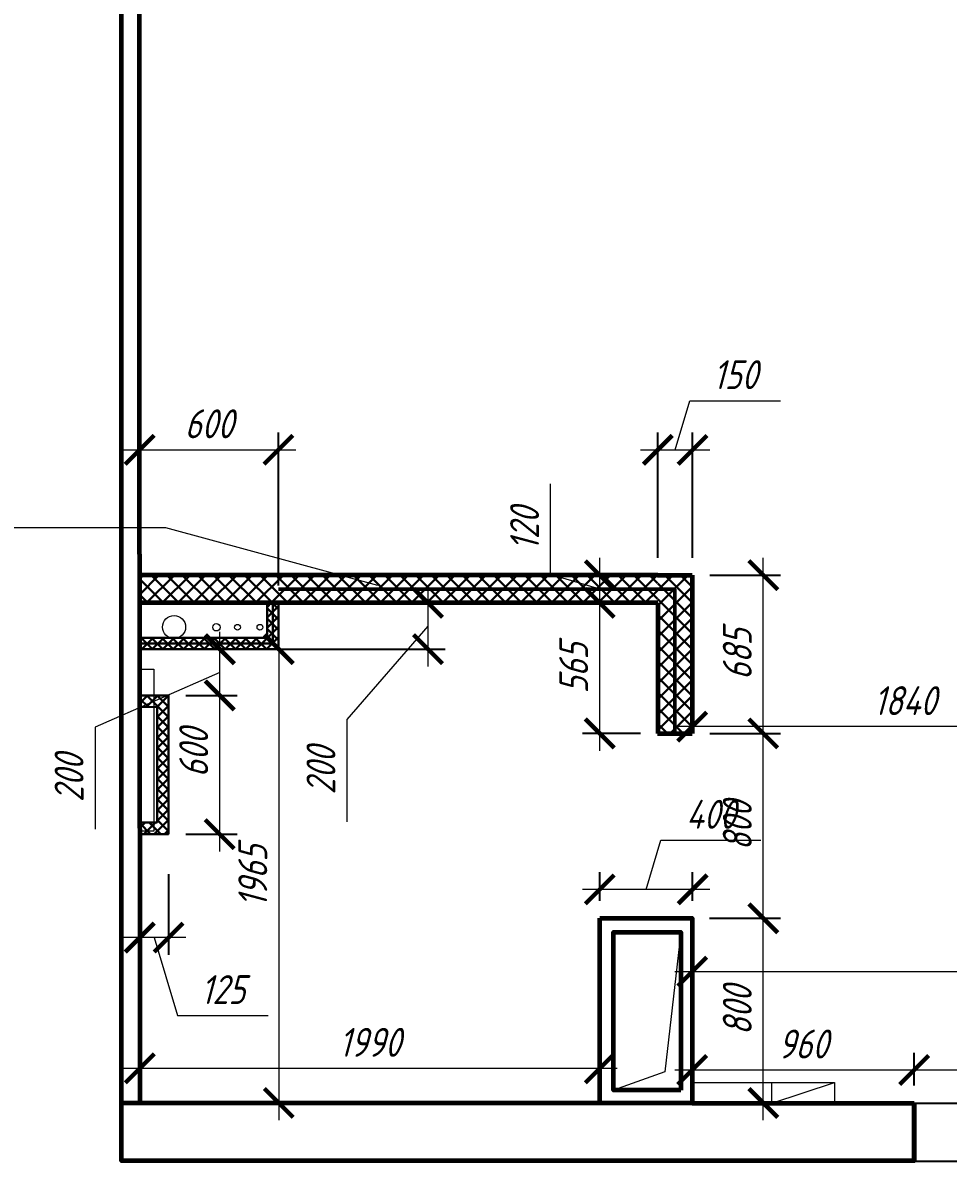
# Model space of a CAD drawing. Header units: millimetres. Extents: x 653176 to 972033, y 753746 to 925850.
# Drawn here: x 727154 to 731157, y 801419 to 806344 of the extents above; entities that cross this region are included whole.
import ezdxf

# ---------------------------------------------------------------- set-up
doc = ezdxf.new("R2010")
doc.units = ezdxf.units.MM
doc.header["$LTSCALE"] = 10
doc.linetypes.add('HIDDEN', pattern=[0.375, 0.25, -0.125])
doc.layers.get('0').update_dxf_attribs({"color": 65, "lineweight": 25})
doc.layers.add('AL2', color=240, linetype='Continuous', lineweight=30, transparency=0.5)
doc.layers.add('Mebel', color=7, linetype='Continuous')
doc.layers.add('Мебель', color=7, linetype='Continuous')
for name, color, linetype, lineweight in [('wall', 95, 'Continuous', 60), ('МЕБ', 255, 'Continuous', 20), ('проем', 252, 'Continuous', 13), ('размh150', 7, 'Continuous', 9)]:
    doc.layers.add(name, color=color, linetype=linetype, lineweight=lineweight)
doc.styles.add('ГОСТ тип А', font='gost_a.shx', dxfattribs={"oblique": 15, "height": 125})
doc.dimstyles.new('ГОСТ тип А', dxfattribs={"dimtxt": 125, "dimasz": 125, "dimexe": 75, "dimexo": 75, "dimgap": 50, "dimtad": 1, "dimdec": 0, "dimrnd": 5, "dimtxsty": 'ГОСТ тип А', "dimblk": 'ARCHTICK', "dimcen": 50, "dimdle": 75, "dimadec": 0, "dimazin": 0, "dimtfac": 1, "dimtdec": 0, "dimtmove": 1, "dimatfit": 2, "dimfxl": 1, "dimlwd": 9, "dimarcsym": 0})
pattern_1 = [(45, (47033.906, -36445.996), (-22.4506403, 22.4506403), []), (135, (47033.906, -36445.996), (-22.4506403, -22.4506403), [])]

# ---------------------------------------------------------------- blocks, each defined once
blk = doc.blocks.new('трубы')
at = {"layer": 'проем'}
for centre, radius in [((366230, 904100.9), 50), ((366396.3, 904093.9), 16), ((366526.1, 904093.9), 12.5), ((366664.3, 904093.9), 16), ((360852.3, 904012.3), 50)]:
    blk.add_circle(centre, radius, dxfattribs=at)
blk = doc.blocks.new('_ARCHTICK')
at = {"color": 0, "linetype": 'ByBlock', "ltscale": 50, "const_width": 0.15}
blk.add_lwpolyline([(-0.5, -0.5), (0.5, 0.5)], dxfattribs=at)
blk = doc.blocks.new('*D861')
at = {"layer": 'Defpoints', "color": 0, "lineweight": 90, "transparency": 16777216}
for p in [(731009.7, 801813.6), (731009.7, 801671), (731889.7, 801671)]:
    blk.add_point(p, dxfattribs=at)
at = {"layer": 'размh150', "color": 0, "lineweight": -2, "transparency": 16777216}
for p, q in [((731009.7, 801746), (731009.7, 801888.6)), ((731889.7, 801746), (731889.7, 801888.6))]:
    blk.add_line(p, q, dxfattribs=at)
at = {"layer": 'размh150', "color": 0, "lineweight": 9, "transparency": 16777216}
blk.add_line((731964.7, 801813.6), (730934.7, 801813.6), dxfattribs=at)
at = {"layer": 'размh150', "color": 0, "lineweight": 9, "transparency": 16777216, "xscale": 125, "yscale": 125, "zscale": 125, "rotation": 180}
blk.add_blockref('_ARCHTICK', (731009.7, 801813.6), dxfattribs=at)
at = {"layer": 'размh150', "color": 0, "lineweight": 9, "transparency": 16777216, "xscale": 125, "yscale": 125, "zscale": 125}
blk.add_blockref('_ARCHTICK', (731889.7, 801813.6), dxfattribs=at)
at = {"layer": 'размh150', "color": 0, "lineweight": 25, "transparency": 16777216, "insert": (731449.7, 801926.1), "char_height": 125, "attachment_point": 5, "style": 'ГОСТ тип А'}
blk.add_mtext('880', dxfattribs=at)
blk = doc.blocks.new('*D862')
at = {"layer": 'Defpoints', "color": 0, "lineweight": 90, "transparency": 16777216}
for p in [(730049.7, 801813.6), (730049.7, 801670), (731009.7, 801672)]:
    blk.add_point(p, dxfattribs=at)
at = {"layer": 'размh150', "color": 0, "lineweight": -2, "transparency": 16777216}
for p, q in [((730049.7, 801745), (730049.7, 801888.6)), ((731009.7, 801747), (731009.7, 801888.6))]:
    blk.add_line(p, q, dxfattribs=at)
at = {"layer": 'размh150', "color": 0, "lineweight": 9, "transparency": 16777216}
blk.add_line((731084.7, 801813.6), (729974.7, 801813.6), dxfattribs=at)
at = {"layer": 'размh150', "color": 0, "lineweight": 9, "transparency": 16777216, "xscale": 125, "yscale": 125, "zscale": 125, "rotation": 180}
blk.add_blockref('_ARCHTICK', (730049.7, 801813.6), dxfattribs=at)
at = {"layer": 'размh150', "color": 0, "lineweight": 9, "transparency": 16777216, "xscale": 125, "yscale": 125, "zscale": 125}
blk.add_blockref('_ARCHTICK', (731009.7, 801813.6), dxfattribs=at)
at = {"layer": 'размh150', "color": 0, "lineweight": 25, "transparency": 16777216, "insert": (730529.7, 801926.1), "char_height": 125, "attachment_point": 5, "style": 'ГОСТ тип А'}
blk.add_mtext('960', dxfattribs=at)
blk = doc.blocks.new('*D843')
at = {"layer": 'Defpoints', "color": 0, "lineweight": 90, "transparency": 16777216}
for p in [(732919.7, 802239.6), (730049.7, 801670), (732919.7, 801670)]:
    blk.add_point(p, dxfattribs=at)
at = {"layer": 'размh150', "color": 0, "lineweight": -2, "transparency": 16777216}
for p, q in [((730049.7, 801745), (730049.7, 802314.6)), ((732919.7, 801745), (732919.7, 802314.6))]:
    blk.add_line(p, q, dxfattribs=at)
at = {"layer": 'размh150', "color": 0, "lineweight": 9, "transparency": 16777216}
blk.add_line((729974.7, 802239.6), (732994.7, 802239.6), dxfattribs=at)
at = {"layer": 'размh150', "color": 0, "lineweight": 9, "transparency": 16777216, "xscale": 125, "yscale": 125, "zscale": 125, "rotation": 180}
blk.add_blockref('_ARCHTICK', (730049.7, 802239.6), dxfattribs=at)
at = {"layer": 'размh150', "color": 0, "lineweight": 9, "transparency": 16777216, "xscale": 125, "yscale": 125, "zscale": 125}
blk.add_blockref('_ARCHTICK', (732919.7, 802239.6), dxfattribs=at)
at = {"layer": 'размh150', "color": 0, "lineweight": 25, "transparency": 16777216, "insert": (731484.7, 802352.1), "char_height": 125, "attachment_point": 5, "style": 'ГОСТ тип А'}
blk.add_mtext('2870', dxfattribs=at)
blk = doc.blocks.new('*D865')
at = {"layer": 'Defpoints', "color": 0, "lineweight": 90, "transparency": 16777216}
for p in [(731889.7, 803520), (730049.4, 803299.1), (730049.4, 803270)]:
    blk.add_point(p, dxfattribs=at)
at = {"layer": 'размh150', "color": 0, "lineweight": -2, "transparency": 16777216}
for p, q in [((731889.7, 803445), (731889.7, 803224.1)), ((730049.4, 803345), (730049.4, 803374.1))]:
    blk.add_line(p, q, dxfattribs=at)
at = {"layer": 'размh150', "color": 0, "lineweight": 9, "transparency": 16777216}
blk.add_line((731964.7, 803299.1), (729974.4, 803299.1), dxfattribs=at)
at = {"layer": 'размh150', "color": 0, "lineweight": 9, "transparency": 16777216, "xscale": 125, "yscale": 125, "zscale": 125, "rotation": 180}
blk.add_blockref('_ARCHTICK', (730049.4, 803299.1), dxfattribs=at)
at = {"layer": 'размh150', "color": 0, "lineweight": 9, "transparency": 16777216, "xscale": 125, "yscale": 125, "zscale": 125}
blk.add_blockref('_ARCHTICK', (731889.7, 803299.1), dxfattribs=at)
at = {"layer": 'размh150', "color": 0, "lineweight": 25, "transparency": 16777216, "insert": (730969.6, 803411.6), "char_height": 125, "attachment_point": 5, "style": 'ГОСТ тип А'}
blk.add_mtext('1840', dxfattribs=at)
blk = doc.blocks.new('*D866')
at = {"layer": 'Defpoints', "color": 0, "lineweight": 90, "transparency": 16777216}
for p in [(730049.7, 802470), (730357.3, 802470), (730049.7, 801671)]:
    blk.add_point(p, dxfattribs=at)
at = {"layer": 'размh150', "color": 0, "lineweight": 9, "transparency": 16777216}
blk.add_line((730357.3, 801596), (730357.3, 802545), dxfattribs=at)
at = {"layer": 'размh150', "color": 0, "lineweight": -2, "transparency": 16777216}
for p, q in [((730124.7, 802470), (730432.3, 802470)), ((730124.7, 801671), (730432.3, 801671))]:
    blk.add_line(p, q, dxfattribs=at)
at = {"layer": 'размh150', "color": 0, "lineweight": 9, "transparency": 16777216, "xscale": 125, "yscale": 125, "zscale": 125}
for p, rotation in [((730357.3, 802470), 90), ((730357.3, 801671), 270)]:
    blk.add_blockref('_ARCHTICK', p, dxfattribs=dict(at, rotation=rotation))
at = {"layer": 'размh150', "color": 0, "lineweight": 25, "transparency": 16777216, "insert": (730244.8, 802070.5), "char_height": 125, "attachment_point": 5, "rotation": 90, "style": 'ГОСТ тип А'}
blk.add_mtext('800', dxfattribs=at)
blk = doc.blocks.new('*D844')
at = {"layer": 'Defpoints', "color": 0, "lineweight": 90, "transparency": 16777216}
for p in [(730050.4, 803270), (730357.3, 803270), (730050.7, 802470)]:
    blk.add_point(p, dxfattribs=at)
at = {"layer": 'размh150', "color": 0, "lineweight": 9, "transparency": 16777216}
blk.add_line((730357.3, 802395), (730357.3, 803345), dxfattribs=at)
at = {"layer": 'размh150', "color": 0, "lineweight": -2, "transparency": 16777216}
for p, q in [((730125.4, 803270), (730432.3, 803270)), ((730125.7, 802470), (730432.3, 802470))]:
    blk.add_line(p, q, dxfattribs=at)
at = {"layer": 'размh150', "color": 0, "lineweight": 9, "transparency": 16777216, "xscale": 125, "yscale": 125, "zscale": 125}
for p, rotation in [((730357.3, 803270), 90), ((730357.3, 802470), 270)]:
    blk.add_blockref('_ARCHTICK', p, dxfattribs=dict(at, rotation=rotation))
at = {"layer": 'размh150', "color": 0, "lineweight": 25, "transparency": 16777216, "insert": (730244.8, 802870), "char_height": 125, "attachment_point": 5, "rotation": 90, "style": 'ГОСТ тип А'}
blk.add_mtext('800', dxfattribs=at)
blk = doc.blocks.new('*D845')
at = {"layer": 'Defpoints', "color": 0, "lineweight": 90, "transparency": 16777216}
for p in [(730051.4, 803954.4), (730357.3, 803954.4), (730051.4, 803270)]:
    blk.add_point(p, dxfattribs=at)
at = {"layer": 'размh150', "color": 0, "lineweight": 9, "transparency": 16777216}
blk.add_line((730357.3, 803195), (730357.3, 804029.4), dxfattribs=at)
at = {"layer": 'размh150', "color": 0, "lineweight": -2, "transparency": 16777216}
for p, q in [((730126.4, 803954.4), (730432.3, 803954.4)), ((730126.4, 803270), (730432.3, 803270))]:
    blk.add_line(p, q, dxfattribs=at)
at = {"layer": 'размh150', "color": 0, "lineweight": 9, "transparency": 16777216, "xscale": 125, "yscale": 125, "zscale": 125}
for p, rotation in [((730357.3, 803954.4), 90), ((730357.3, 803270), 270)]:
    blk.add_blockref('_ARCHTICK', p, dxfattribs=dict(at, rotation=rotation))
at = {"layer": 'размh150', "color": 0, "lineweight": 25, "transparency": 16777216, "insert": (730244.8, 803612.2), "char_height": 125, "attachment_point": 5, "rotation": 90, "style": 'ГОСТ тип А'}
blk.add_mtext('685', dxfattribs=at)
blk = doc.blocks.new('*D867')
at = {"layer": 'Defpoints', "color": 0, "lineweight": 90, "transparency": 16777216}
for p in [(729649.7, 803834.4), (729901.1, 803834.4), (729901.1, 803269.9)]:
    blk.add_point(p, dxfattribs=at)
at = {"layer": 'размh150', "color": 0, "lineweight": 9, "transparency": 16777216}
blk.add_line((729649.7, 803194.9), (729649.7, 803909.4), dxfattribs=at)
at = {"layer": 'размh150', "color": 0, "lineweight": -2, "transparency": 16777216}
for p, q in [((729826.1, 803834.4), (729574.7, 803834.4)), ((729826.1, 803269.9), (729574.7, 803269.9))]:
    blk.add_line(p, q, dxfattribs=at)
at = {"layer": 'размh150', "color": 0, "lineweight": 9, "transparency": 16777216, "xscale": 125, "yscale": 125, "zscale": 125}
for p, rotation in [((729649.7, 803834.4), 90), ((729649.7, 803269.9), 270)]:
    blk.add_blockref('_ARCHTICK', p, dxfattribs=dict(at, rotation=rotation))
at = {"layer": 'размh150', "color": 0, "lineweight": 25, "transparency": 16777216, "insert": (729537.2, 803552.2), "char_height": 125, "attachment_point": 5, "rotation": 90, "style": 'ГОСТ тип А'}
blk.add_mtext('565', dxfattribs=at)
blk = doc.blocks.new('*D868')
at = {"layer": 'Defpoints', "color": 0, "lineweight": 90, "transparency": 16777216}
for p in [(729649.7, 803954.4), (729900.1, 803954.4), (729900.1, 803834.4)]:
    blk.add_point(p, dxfattribs=at)
at = {"layer": 'размh150', "color": 0, "lineweight": 9, "transparency": 16777216}
for p, q in [((729437.2, 803958.1), (729437.2, 804349.8)), ((729649.7, 803759.4), (729649.7, 804029.4)), ((729649.7, 803894.4), (729437.2, 803958.1))]:
    blk.add_line(p, q, dxfattribs=at)
at = {"layer": 'размh150', "color": 0, "lineweight": -2, "transparency": 16777216}
for p, q in [((729825.1, 803954.4), (729574.7, 803954.4)), ((729825.1, 803834.4), (729574.7, 803834.4))]:
    blk.add_line(p, q, dxfattribs=at)
at = {"layer": 'размh150', "color": 0, "lineweight": 9, "transparency": 16777216, "xscale": 125, "yscale": 125, "zscale": 125}
for p, rotation in [((729649.7, 803954.4), 90), ((729649.7, 803834.4), 270)]:
    blk.add_blockref('_ARCHTICK', p, dxfattribs=dict(at, rotation=rotation))
at = {"layer": 'размh150', "color": 0, "lineweight": 25, "transparency": 16777216, "insert": (729324.7, 804154), "char_height": 125, "attachment_point": 5, "rotation": 90, "style": 'ГОСТ тип А'}
blk.add_mtext('120', dxfattribs=at)
blk = doc.blocks.new('*D869')
at = {"layer": 'Defpoints', "color": 0, "lineweight": 90, "transparency": 16777216}
for p in [(729649.7, 802595.1), (729649.7, 802470), (730051.7, 802470)]:
    blk.add_point(p, dxfattribs=at)
at = {"layer": 'размh150', "color": 0, "lineweight": 9, "transparency": 16777216}
for p, q in [((729850.7, 802595.1), (729914.5, 802807.6)), ((729914.5, 802807.6), (730345.9, 802807.6)), ((730126.7, 802595.1), (729574.7, 802595.1))]:
    blk.add_line(p, q, dxfattribs=at)
at = {"layer": 'размh150', "color": 0, "lineweight": -2, "transparency": 16777216}
for p, q in [((729649.7, 802545), (729649.7, 802670.1)), ((730051.7, 802545), (730051.7, 802670.1))]:
    blk.add_line(p, q, dxfattribs=at)
at = {"layer": 'размh150', "color": 0, "lineweight": 9, "transparency": 16777216, "xscale": 125, "yscale": 125, "zscale": 125, "rotation": 180}
blk.add_blockref('_ARCHTICK', (729649.7, 802595.1), dxfattribs=at)
at = {"layer": 'размh150', "color": 0, "lineweight": 9, "transparency": 16777216, "xscale": 125, "yscale": 125, "zscale": 125}
blk.add_blockref('_ARCHTICK', (730051.7, 802595.1), dxfattribs=at)
at = {"layer": 'размh150', "color": 0, "lineweight": 25, "transparency": 16777216, "insert": (730130.2, 802920.1), "char_height": 125, "attachment_point": 5, "style": 'ГОСТ тип А'}
blk.add_mtext('400', dxfattribs=at)
blk = doc.blocks.new('*D870')
at = {"layer": 'Defpoints', "color": 0, "lineweight": 90, "transparency": 16777216}
for p in [(727660.7, 801820.8), (727660.7, 801820.8), (729649.7, 801821.6)]:
    blk.add_point(p, dxfattribs=at)
at = {"layer": 'размh150', "color": 0, "lineweight": 9, "transparency": 16777216}
blk.add_line((729724.7, 801820.8), (727585.7, 801820.8), dxfattribs=at)
at = {"layer": 'размh150', "color": 0, "lineweight": -2, "transparency": 16777216}
blk.add_line((729649.7, 801746.6), (729649.7, 801745.8), dxfattribs=at)
at = {"layer": 'размh150', "color": 0, "lineweight": 9, "transparency": 16777216, "xscale": 125, "yscale": 125, "zscale": 125, "rotation": 180}
blk.add_blockref('_ARCHTICK', (727660.7, 801820.8), dxfattribs=at)
at = {"layer": 'размh150', "color": 0, "lineweight": 9, "transparency": 16777216, "xscale": 125, "yscale": 125, "zscale": 125}
blk.add_blockref('_ARCHTICK', (729649.7, 801820.8), dxfattribs=at)
at = {"layer": 'размh150', "color": 0, "lineweight": 25, "transparency": 16777216, "insert": (728655.2, 801933.3), "char_height": 125, "attachment_point": 5, "style": 'ГОСТ тип А'}
blk.add_mtext('1990', dxfattribs=at)
blk = doc.blocks.new('*D871')
at = {"layer": 'Defpoints', "color": 0, "lineweight": 90, "transparency": 16777216}
for p in [(727659.7, 803634.4), (727660.7, 801671), (728261.5, 801671)]:
    blk.add_point(p, dxfattribs=at)
at = {"layer": 'размh150', "color": 0, "lineweight": 9, "transparency": 16777216}
blk.add_line((728261.5, 803709.4), (728261.5, 801596), dxfattribs=at)
at = {"layer": 'размh150', "color": 0, "lineweight": -2, "transparency": 16777216}
for p, q in [((727734.7, 803634.4), (728336.5, 803634.4)), ((727735.7, 801671), (728336.5, 801671))]:
    blk.add_line(p, q, dxfattribs=at)
at = {"layer": 'размh150', "color": 0, "lineweight": 9, "transparency": 16777216, "xscale": 125, "yscale": 125, "zscale": 125}
for p, rotation in [((728261.5, 803634.4), 90), ((728261.5, 801671), 270)]:
    blk.add_blockref('_ARCHTICK', p, dxfattribs=dict(at, rotation=rotation))
at = {"layer": 'размh150', "color": 0, "lineweight": 25, "transparency": 16777216, "insert": (728149, 802652.7), "char_height": 125, "attachment_point": 5, "rotation": 90, "style": 'ГОСТ тип А'}
blk.add_mtext('1965', dxfattribs=at)
blk = doc.blocks.new('*D846')
at = {"layer": 'Defpoints', "color": 0, "lineweight": 90, "transparency": 16777216}
for p in [(728259.9, 804496.8), (728259.9, 803834.1), (727659.7, 803634.4)]:
    blk.add_point(p, dxfattribs=at)
at = {"layer": 'размh150', "color": 0, "lineweight": -2, "transparency": 16777216}
for p, q in [((727659.7, 803709.4), (727659.7, 804571.8)), ((728259.9, 803909.1), (728259.9, 804571.8))]:
    blk.add_line(p, q, dxfattribs=at)
at = {"layer": 'размh150', "color": 0, "lineweight": 9, "transparency": 16777216}
blk.add_line((727584.7, 804496.8), (728334.9, 804496.8), dxfattribs=at)
at = {"layer": 'размh150', "color": 0, "lineweight": 9, "transparency": 16777216, "xscale": 125, "yscale": 125, "zscale": 125, "rotation": 180}
blk.add_blockref('_ARCHTICK', (727659.7, 804496.8), dxfattribs=at)
at = {"layer": 'размh150', "color": 0, "lineweight": 9, "transparency": 16777216, "xscale": 125, "yscale": 125, "zscale": 125}
blk.add_blockref('_ARCHTICK', (728259.9, 804496.8), dxfattribs=at)
at = {"layer": 'размh150', "color": 0, "lineweight": 25, "transparency": 16777216, "insert": (727959.8, 804609.3), "char_height": 125, "attachment_point": 5, "style": 'ГОСТ тип А'}
blk.add_mtext('600', dxfattribs=at)
blk = doc.blocks.new('*D885')
at = {"layer": 'Defpoints', "color": 0, "lineweight": 90, "transparency": 16777216}
for p in [(730051.4, 804496.8), (729901.1, 803954.3), (730051.4, 803954.4)]:
    blk.add_point(p, dxfattribs=at)
at = {"layer": 'размh150', "color": 0, "lineweight": 9, "transparency": 16777216}
for p, q in [((729976.3, 804496.8), (730040, 804709.3)), ((730040, 804709.3), (730431.7, 804709.3)), ((729826.1, 804496.8), (730126.4, 804496.8))]:
    blk.add_line(p, q, dxfattribs=at)
at = {"layer": 'размh150', "color": 0, "lineweight": -2, "transparency": 16777216}
for p, q in [((729901.1, 804029.3), (729901.1, 804571.8)), ((730051.4, 804029.4), (730051.4, 804571.8))]:
    blk.add_line(p, q, dxfattribs=at)
at = {"layer": 'размh150', "color": 0, "lineweight": 9, "transparency": 16777216, "xscale": 125, "yscale": 125, "zscale": 125, "rotation": 180}
blk.add_blockref('_ARCHTICK', (729901.1, 804496.8), dxfattribs=at)
at = {"layer": 'размh150', "color": 0, "lineweight": 9, "transparency": 16777216, "xscale": 125, "yscale": 125, "zscale": 125}
blk.add_blockref('_ARCHTICK', (730051.4, 804496.8), dxfattribs=at)
at = {"layer": 'размh150', "color": 0, "lineweight": 25, "transparency": 16777216, "insert": (730235.8, 804821.8), "char_height": 125, "attachment_point": 5, "style": 'ГОСТ тип А'}
blk.add_mtext('150', dxfattribs=at)
blk = doc.blocks.new('*D886')
at = {"layer": 'Defpoints', "color": 0, "lineweight": 90, "transparency": 16777216}
for p in [(728259.9, 803834.4), (728259.9, 803634.4), (728906.9, 803634.4)]:
    blk.add_point(p, dxfattribs=at)
at = {"layer": 'размh150', "color": 0, "lineweight": 9, "transparency": 16777216}
for p, q in [((728906.9, 803909.4), (728906.9, 803559.4)), ((728906.9, 803734.4), (728556.4, 803330.2)), ((728556.4, 803330.2), (728556.4, 802887.6))]:
    blk.add_line(p, q, dxfattribs=at)
at = {"layer": 'размh150', "color": 0, "lineweight": -2, "transparency": 16777216}
for p, q in [((728334.9, 803834.4), (728981.9, 803834.4)), ((728334.9, 803634.4), (728981.9, 803634.4))]:
    blk.add_line(p, q, dxfattribs=at)
at = {"layer": 'размh150', "color": 0, "lineweight": 9, "transparency": 16777216, "xscale": 125, "yscale": 125, "zscale": 125}
for p, rotation in [((728906.9, 803834.4), 90), ((728906.9, 803634.4), 270)]:
    blk.add_blockref('_ARCHTICK', p, dxfattribs=dict(at, rotation=rotation))
at = {"layer": 'размh150', "color": 0, "lineweight": 25, "transparency": 16777216, "insert": (728443.9, 803108.9), "char_height": 125, "attachment_point": 5, "rotation": 90, "style": 'ГОСТ тип А'}
blk.add_mtext('200', dxfattribs=at)
blk = doc.blocks.new('*D857')
at = {"layer": 'Defpoints', "color": 0, "lineweight": 90, "transparency": 16777216}
for p in [(727784.5, 803434), (728006, 803434), (727784.1, 802834.1)]:
    blk.add_point(p, dxfattribs=at)
at = {"layer": 'размh150', "color": 0, "lineweight": 9, "transparency": 16777216}
blk.add_line((728006, 802759.1), (728006, 803509), dxfattribs=at)
at = {"layer": 'размh150', "color": 0, "lineweight": -2, "transparency": 16777216}
for p, q in [((727859.5, 803434), (728081, 803434)), ((727859.1, 802834.1), (728081, 802834.1))]:
    blk.add_line(p, q, dxfattribs=at)
at = {"layer": 'размh150', "color": 0, "lineweight": 9, "transparency": 16777216, "xscale": 125, "yscale": 125, "zscale": 125}
for p, rotation in [((728006, 803434), 90), ((728006, 802834.1), 270)]:
    blk.add_blockref('_ARCHTICK', p, dxfattribs=dict(at, rotation=rotation))
at = {"layer": 'размh150', "color": 0, "lineweight": 25, "transparency": 16777216, "insert": (727893.5, 803185.1), "char_height": 125, "attachment_point": 5, "rotation": 90, "style": 'ГОСТ тип А'}
blk.add_mtext('600', dxfattribs=at)
blk = doc.blocks.new('*D858')
at = {"layer": 'Defpoints', "color": 0, "lineweight": 90, "transparency": 16777216}
for p in [(727660.3, 802736), (727785.1, 802736), (727660.3, 802386.6)]:
    blk.add_point(p, dxfattribs=at)
at = {"layer": 'размh150', "color": 0, "lineweight": -2, "transparency": 16777216}
for p, q in [((727660.3, 802661), (727660.3, 802311.6)), ((727785.1, 802661), (727785.1, 802311.6))]:
    blk.add_line(p, q, dxfattribs=at)
at = {"layer": 'размh150', "color": 0, "lineweight": 9, "transparency": 16777216}
for p, q in [((727860.1, 802386.6), (727585.3, 802386.6)), ((727722.7, 802386.6), (727823.9, 802049.1)), ((727823.9, 802049.1), (728216, 802049.1))]:
    blk.add_line(p, q, dxfattribs=at)
at = {"layer": 'размh150', "color": 0, "lineweight": 9, "transparency": 16777216, "xscale": 125, "yscale": 125, "zscale": 125, "rotation": 180}
blk.add_blockref('_ARCHTICK', (727660.3, 802386.6), dxfattribs=at)
at = {"layer": 'размh150', "color": 0, "lineweight": 9, "transparency": 16777216, "xscale": 125, "yscale": 125, "zscale": 125}
blk.add_blockref('_ARCHTICK', (727785.1, 802386.6), dxfattribs=at)
at = {"layer": 'размh150', "color": 0, "lineweight": 25, "transparency": 16777216, "insert": (728020, 802161.6), "char_height": 125, "attachment_point": 5, "style": 'ГОСТ тип А'}
blk.add_mtext('125', dxfattribs=at)
blk = doc.blocks.new('*D859')
at = {"layer": 'Defpoints', "color": 0, "lineweight": 90, "transparency": 16777216}
for p in [(727785.5, 803634.2), (728006.9, 803634.2), (727785.1, 803434)]:
    blk.add_point(p, dxfattribs=at)
at = {"layer": 'размh150', "color": 0, "lineweight": 9, "transparency": 16777216}
for p, q in [((728006.9, 803359), (728006.9, 803709.2)), ((728006.9, 803534.1), (727466.9, 803297.5)), ((727466.9, 803297.5), (727466.9, 802854.9))]:
    blk.add_line(p, q, dxfattribs=at)
at = {"layer": 'размh150', "color": 0, "lineweight": -2, "transparency": 16777216}
for p, q in [((727860.5, 803634.2), (728081.9, 803634.2)), ((727860.1, 803434), (728081.9, 803434))]:
    blk.add_line(p, q, dxfattribs=at)
at = {"layer": 'размh150', "color": 0, "lineweight": 9, "transparency": 16777216, "xscale": 125, "yscale": 125, "zscale": 125}
for p, rotation in [((728006.9, 803634.2), 90), ((728006.9, 803434), 270)]:
    blk.add_blockref('_ARCHTICK', p, dxfattribs=dict(at, rotation=rotation))
at = {"layer": 'размh150', "color": 0, "lineweight": 25, "transparency": 16777216, "insert": (727354.4, 803076.2), "char_height": 125, "attachment_point": 5, "rotation": 90, "style": 'ГОСТ тип А'}
blk.add_mtext('200', dxfattribs=at)

msp = doc.modelspace()

# ---------------------------------------------------------------- hatches: boundary and pattern name
at = {"layer": 'AL2'}
h = msp.add_hatch(dxfattribs=at)
h.set_pattern_fill('ANSI37', color=256, scale=15)
h.set_pattern_definition([(45, (47033.906, -36445.996), (-33.6759605, 33.6759605), []), (135, (47033.906, -36445.996), (-33.6759605, -33.6759605), [])])
h.paths.add_polyline_path([(729899.1, 803954.4), (727659.8, 803954.4), (727659.8, 803834.1), (729899.1, 803834.4)])
h.paths.add_polyline_path([(730049.7, 803864.4), (730049.8, 803954.4), (729901.1, 803954.4), (729901.1, 803269.9), (730049.4, 803270)])
h.paths.add_polyline_path([(734114.7, 803665), (732863.9, 803669.9), (731889.7, 803670), (731889.7, 803520), (732919.7, 803520), (733209.7, 803520), (734404.7, 803520), (734404.7, 803663), (734404.7, 805665), (734405, 805665), (734405, 805065), (734405, 804577.7), (734405, 804465), (734404.8, 803665)])
h = msp.add_hatch(dxfattribs=at)
h.set_pattern_fill('ANSI37', color=256, scale=10)
h.set_pattern_definition(pattern_1)
h.paths.add_polyline_path([(728210.9, 803834.4), (728259.9, 803834.1), (728259.9, 803634.4), (727659.9, 803634.1), (727659.9, 803683.4), (728210.9, 803683.4)])
h = msp.add_hatch(dxfattribs=at)
h.set_pattern_fill('ANSI37', color=256, scale=10)
h.set_pattern_definition(pattern_1)
h.paths.add_polyline_path([(727659.9, 803384.2), (727660.3, 803434.2), (727784.5, 803434), (727784.1, 802834.1), (727660.3, 802834.1), (727659.9, 802885), (727735.1, 802885), (727735.1, 803384.1)])

# ---------------------------------------------------------------- linework, layer by layer
msp.add_line((727659.8, 803954.4), (730049.8, 803954.4), dxfattribs=at)
at = {"layer": 'AL2', "linetype": 'HIDDEN', "lineweight": 50}
for p, q in [((728259.9, 803894.3), (729974.2, 803894.3)), ((729974.2, 803894.3), (729974.2, 803270))]:
    msp.add_line(p, q, dxfattribs=at)
at = {"layer": 'AL2'}
for points in [[(729901.1, 803834.4), (728259.9, 803834.4), (728259.9, 803634.4), (727659.7, 803634.4)], [(728259.9, 803834.4), (728259.9, 803634.4), (727659.9, 803634.4)], [(728235.9, 803834.4), (728235.9, 803658.4), (727659.9, 803658.4)]]:
    msp.add_lwpolyline(points, dxfattribs=at)
for points in [[(728210.9, 803834.4), (728259.9, 803834.1), (728259.9, 803634.4), (727659.9, 803634.1), (727659.9, 803683.4), (728210.9, 803683.4)], [(727659.9, 803384.2), (727660.3, 803434.2), (727784.5, 803434), (727784.1, 802834.1), (727660.3, 802834.1), (727659.9, 802885), (727735.1, 802885), (727735.1, 803384.1)]]:
    msp.add_lwpolyline(points, close=True, dxfattribs=at)
at = {"layer": 'Mebel', "linetype": 'ByBlock'}
for p in [(727659.7, 806344.3), (727659.8, 803984.4)]:
    msp.add_line(p, (727659.7, 804904.3), dxfattribs=at)
at = {"layer": 'wall'}
for p, q in [((727659.7, 804045), (727660.7, 801671)), ((729899.1, 803954.3), (730049.4, 803954.4)), ((730049.8, 803954.4), (730049.7, 803864.4)), ((729901.1, 803834.4), (729901.1, 803269.9)), ((730049.7, 803864.4), (730049.4, 803270)), ((729899.1, 803269.9), (730049.4, 803270)), ((727580.7, 801671), (729649.7, 801671)), ((730049.7, 801670), (731009.7, 801670)), ((731009.7, 801419), (731009.7, 801670))]:
    msp.add_line(p, q, dxfattribs=at)
for points in [[(731009.7, 801670), (731009.7, 801420), (727580.7, 801420), (727580.7, 809135)], [(727659.7, 804045), (727659.7, 807305), (727709.7, 807305), (727709.7, 807638.9), (727669.7, 807638.9), (727669.7, 808735), (728414.7, 808735)], [(729901.1, 803954.6), (727659.8, 803954.4)], [(729901.1, 803834.1), (727659.8, 803834.1)]]:
    msp.add_lwpolyline(points, dxfattribs=at)
for points in [[(729649.7, 802470), (730049.7, 802470), (730049.7, 801670), (729649.7, 801670)], [(730000.6, 801726.5), (729709.7, 801726.5), (729709.7, 802409.7), (730000.6, 802409.7)]]:
    msp.add_lwpolyline(points, close=True, dxfattribs=at)
at = {"layer": 'МЕБ'}
for p, q in [((730049.7, 801670), (730049.7, 801760)), ((730049.7, 801760), (730664.7, 801760)), ((730664.7, 801760), (730664.7, 801670))]:
    msp.add_line(p, q, dxfattribs=at)
for points in [[(728689.8, 803909.8), (727772.3, 804159.6), (725753.3, 804159.6)], [(730000.6, 802409.7), (729931.1, 801806), (729709.7, 801726.5)]]:
    msp.add_lwpolyline(points, dxfattribs=at)
at = {"layer": 'Мебель', "color": 7, "linetype": 'HIDDEN'}
for p, q in [((731009.7, 801670), (731889.7, 801671)), ((731009.7, 801419), (731889.7, 801420))]:
    msp.add_line(p, q, dxfattribs=at)
at = {"layer": 'проем'}
for points in [[(727720.3, 803548), (727720.3, 802847), (727660.1, 802847), (727660.1, 803548)], [(730664.7, 801670), (730394.7, 801670), (730394.7, 801760), (730664.7, 801760)]]:
    msp.add_lwpolyline(points, close=True, dxfattribs=at)
msp.add_lwpolyline([(730394.7, 801670), (730664.7, 801760)], dxfattribs=at)
for centre, radius in [((727991.8, 803729), 16), ((728082.9, 803729), 12.5), ((728180.1, 803729), 12.5)]:
    msp.add_circle(centre, radius, dxfattribs=at)

# ---------------------------------------------------------------- block references
at = {"layer": 'МЕБ'}
msp.add_blockref('трубы', (366956.1, -100282.4), dxfattribs=at)

# ---------------------------------------------------------------- dimensions: what is measured, and where the dimension line sits
at = {"layer": 'размh150', "lineweight": 25}
for base, p1, p2, picture, middle in [((730051.4, 804496.8), (729901.1, 803954.3), (730051.4, 803954.4), '*D885', (730090, 804821.8)), ((728259.9, 804496.8), (727659.7, 803634.4), (728259.9, 803834.1), '*D846', (727959.8, 804609.3)), ((730049.4, 803299.1), (731889.7, 803520), (730049.4, 803270), '*D865', (730969.6, 803411.6)), ((729649.7, 802595.1), (730051.7, 802470), (729649.7, 802470), '*D869', (729964.5, 802920.1)), ((727660.3, 802386.6), (727785.1, 802736), (727660.3, 802736), '*D858', (727873.9, 802161.6)), ((732919.7, 802239.6), (730049.7, 801670), (732919.7, 801670), '*D843', (731484.7, 802352.1)), ((727660.7, 801820.8), (729649.7, 801821.6), (727660.7, 801820.8), '*D870', (728655.2, 801933.3)), ((730049.7, 801813.6), (731009.7, 801672), (730049.7, 801670), '*D862', (730529.7, 801926.1)), ((731009.7, 801813.6), (731889.7, 801671), (731009.7, 801671), '*D861', (731449.7, 801926.1))]:
    dim = msp.add_linear_dim(base=base, p1=p1, p2=p2, dimstyle='ГОСТ тип А', dxfattribs=at)
    dim.commit()
    dim.dimension.update_dxf_attribs({"geometry": picture, "text_midpoint": middle})
for base, p1, p2, picture, middle in [((729649.7, 803954.4), (729900.1, 803834.4), (729900.1, 803954.4), '*D868', (729324.7, 804008.1)), ((730357.3, 803954.4), (730051.4, 803270), (730051.4, 803954.4), '*D845', (730244.8, 803612.2)), ((729649.7339, 803834.3859), (729901.1116, 803269.9377), (729901.1116, 803834.3859), '*D867', (729537.2339, 803552.1618)), ((730357.3, 803270), (730050.7, 802470), (730050.4, 803270), '*D844', (730244.8, 802870)), ((730357.3, 802470), (730049.7, 801671), (730049.7, 802470), '*D866', (730244.8, 802070.5))]:
    dim = msp.add_linear_dim(base=base, p1=p1, p2=p2, angle=90, dimstyle='ГОСТ тип А', dxfattribs=at)
    dim.commit()
    dim.dimension.update_dxf_attribs({"geometry": picture, "text_midpoint": middle})
for base, p1, p2, picture, middle in [((728906.9, 803634.4), (728259.9, 803834.4), (728259.9, 803634.4), '*D886', (728556.4, 803280.2)), ((728006.9, 803634.2), (727785.1, 803434), (727785.5, 803634.2), '*D859', (727466.9, 803247.5)), ((728261.5, 801671), (727659.7, 803634.4), (727660.7, 801671), '*D871', (728261.5, 802652.7)), ((728006, 803434), (727784.1, 802834.1), (727784.5, 803434), '*D857', (728006, 803185.1))]:
    dim = msp.add_linear_dim(base=base, p1=p1, p2=p2, angle=90, dimstyle='ГОСТ тип А', dxfattribs=at)
    dim.commit()
    dim.dimension.update_dxf_attribs({"geometry": picture, "text_midpoint": middle, "dimtype": 160})

doc.saveas('drawing.dxf')
